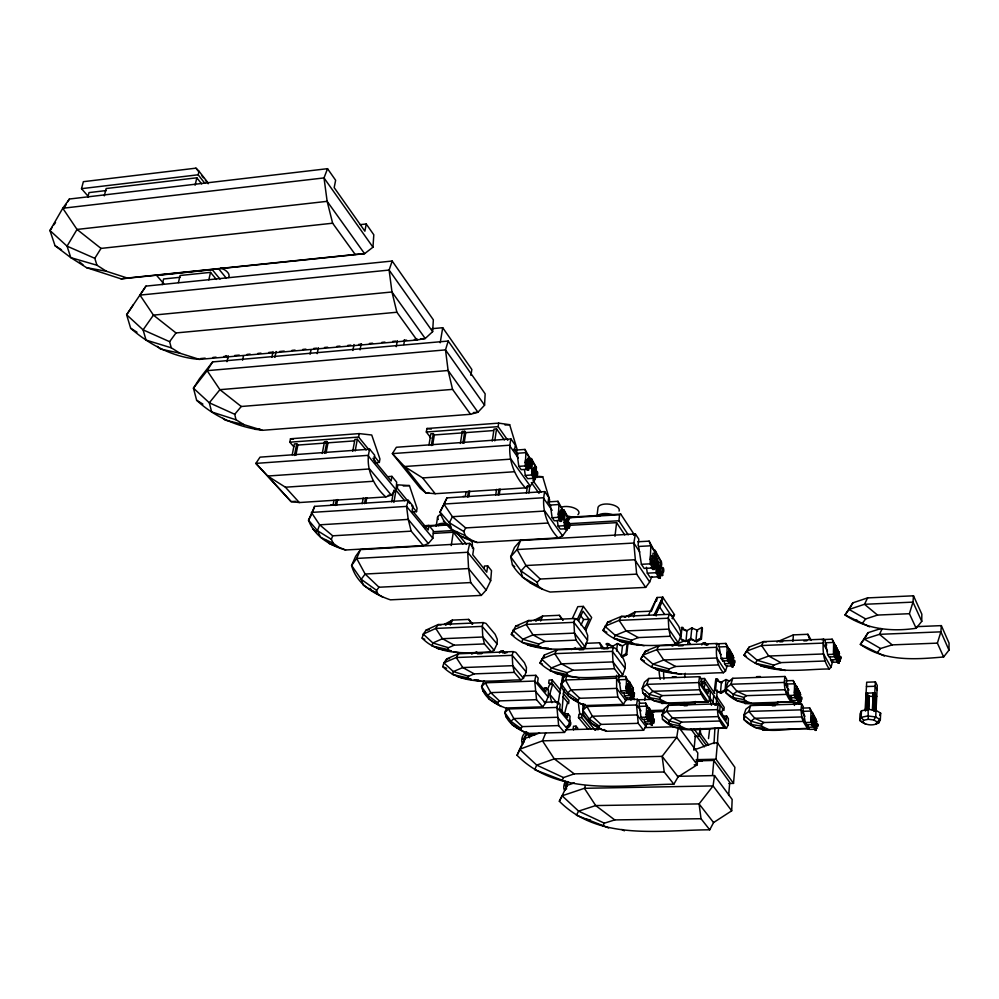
<?xml version="1.0" encoding="UTF-8"?>
<svg xmlns="http://www.w3.org/2000/svg" width="999" height="999" viewBox="0 0 999 999"><rect width="100%" height="100%" fill="white"/><g stroke="black" fill="none" stroke-linecap="round" stroke-linejoin="round"><path stroke-width="1.5" d="M881.031 628.508L868.056 632.679L860.339 644.355C884.914 661.788 915.084 659.502 943.618 656.967L948.988 650.137L949.05 643.119L941.345 625.624L916.558 626.648M807.492 728.546L768.581 729.582L761.638 726.186L761.65 724.225L763.973 722.514L803.109 721.428L807.492 728.546L809.078 728.82C787.437 727.085 760.938 737.761 743.905 719.505L743.868 715.159L745.891 709.165L750.636 705.556L801.673 703.995L803.321 706.718L803.034 710.863M834.827 656.768L833.466 654.295L833.616 642.432L832.117 639.198L821.69 639.622M837.749 662.075L836.4 659.627L836.438 656.668M836.325 653.671L836.55 647.814L835.052 644.592L838.96 652.26L838.611 655.069M921.74 621.353L921.84 614.198L913.498 595.804L867.594 597.902L852.884 602.834L845.029 614.959C866.145 629.133 891.345 632.055 916.145 628.246L921.74 621.353L912.974 602.122L913.498 595.804M801.673 703.995L800.998 709.852L801.785 716.945L809.527 729.407L814.959 729.258L813.648 727.085L813.71 722.876M813.748 720.067L813.823 715.846L812.449 712.662L816.183 719.792L815.659 723.85M790.147 697.801L795.741 697.627L794.342 695.316L794.542 683.778L793.181 680.556L786.001 680.806M798.75 702.584L797.364 700.299L797.414 697.414M797.514 691.67L797.564 688.798L796.191 685.589L800.049 692.944L799.675 695.704M680.544 636.363L680.669 631.618L678.87 626.473L671.303 615.209L669.005 614.31L621.278 616.445L607.792 622.065L602.996 630.394C622.14 649.188 651.648 645.604 675.936 644.467L678.234 642.844L680.544 636.363L668.244 618.206L669.005 614.31M728.396 660.726L726.81 658.304L727.135 646.628L725.886 643.431L715.784 643.843M731.768 665.933L730.207 663.536L730.319 659.178M730.444 654.807L729.27 648.713L733.316 656.268L732.879 659.028M836.2 651.585L836.2 652.647M836.076 657.804L834.927 647.202L836.088 647.152L835.963 651.51L834.964 649.088L833.803 649.138L833.653 651.523L834.714 652.884L834.914 657.841L836.076 657.804L836.213 653.446L837.199 655.844L836.038 655.893M837.1 653.783L837.249 662.075L837.836 663.149L838.998 663.111L838.798 658.166L837.736 656.83L837.849 652.559L839.01 652.509L838.873 656.842L836.338 653.034M839.922 658.841L839.585 659.839L839.01 652.509M838.998 663.111L839.123 658.766L840.109 661.151L838.948 661.201M813.261 725.624L813.398 721.465L814.372 723.626L813.273 723.663L812.299 721.49L812.162 725.649L813.261 725.624L813.074 720.928L812.025 719.767L812.187 717.469L811.088 717.507L812.162 725.649M816.146 720.242L816.021 724.375L815.047 722.215L813.96 722.252L815.022 730.356L816.121 730.319L815.059 720.267L816.732 721.203L816.333 724.912M816.121 730.319L816.245 726.173M625.137 668.368L625.287 663.786L623.438 658.903L615.621 648.376L613.249 647.602L556.905 649.85L544.368 655.032L539.959 662.936C561.051 683.666 594.08 676.36 620.304 676.398L622.702 674.737L625.137 668.368L612.437 651.398L613.249 647.602M800.087 698.226L800.599 696.977M812.112 718.293L812.199 715.521L813.298 715.496L813.486 720.192M813.298 715.496L813.161 719.655L812.187 717.469M794.854 692.906L795.254 695.154L795.604 692.969M794.492 692.669L796.802 692.569L795.778 690.297L794.655 690.334L794.492 692.669L795.591 693.905L795.167 697.702L796.902 698.688L796.715 693.868L795.616 692.632L795.841 688.361L796.965 688.323L797.489 695.491L797.926 694.742M797.002 692.669L797.002 693.718M796.802 692.569L796.965 688.323M796.902 698.688L797.052 694.43L798.076 696.703L796.952 696.74M797.876 697.889L798.263 700.124L798.613 697.939M798.701 697.589L798.85 693.356L800.574 694.33L800.286 696.852M799.812 697.552L798.8 695.292L797.677 695.329L797.514 697.652L799.812 697.552L799.962 693.318M797.514 697.652L798.601 698.875L798.788 703.671L799.912 703.633L800.062 699.4L801.073 701.648L799.962 701.685M652.185 566.933L650.137 563.836L650.824 545.791L649.138 541.146L637.787 541.77M648.863 714.023L649.6 710.064L646.665 706.168L639.385 706.393L641.046 717.307L642.694 719.455L647.876 719.305L646.241 717.157L646.665 706.168L645.666 703.071L639.447 703.271M650.174 710.838L653.084 714.697L649.175 707.742L650.174 710.838L649.775 721.778L644.592 721.927L644.18 719.205M658.029 575.761L656.018 572.714L656.293 565.247M656.518 559.265L656.68 554.782L654.994 550.137L661.5 562.175L660.938 565.097M587.524 640.197L587.699 635.514L585.726 630.444L577.347 619.392L574.787 618.518L528.396 620.579L515.721 626.098L511.301 634.303C529.745 652.834 558.716 649.238 582.305 648.214L584.877 646.603L587.524 640.197L573.913 622.352L574.787 618.518M628.309 690.284L627.797 692.969L626.073 690.709L626.523 679.495L625.549 676.373L618.743 676.61M632.767 691.121L633.279 688.448L629.245 681.281L630.232 684.39L629.782 695.566L624.487 695.741L624.063 692.969M574.263 782.916L567.207 785.326L559.353 801.26C598.988 841.22 659.203 830.032 709.74 829.807L713.573 822.552L731.693 810.813L732.155 799.437L714.522 775.574L677.472 776.323M726.61 715.996L726.248 720.054L719.742 710.601L720.117 706.518L718.269 703.833L668.506 705.369L664.16 708.928L662.062 714.859L662.462 719.143C679.233 736.962 705.157 726.773 726.423 728.346L728.121 725.074L728.396 718.618L726.61 715.996L724.5 716.058L724.263 718.768M526.236 672.002L526.436 667.469L524.413 662.674L515.771 652.335L513.136 651.598L458.491 653.783L446.765 658.853L443.918 662.861L442.744 666.633C462.912 687.15 495.192 679.869 520.779 679.932L523.464 678.284L526.236 672.002L512.2 655.332L456.243 657.529L443.918 662.861L453.346 671.578L468.519 676.261L474.225 673.875L514.36 672.402L520.779 679.932M708.441 689.472L708.066 693.618L701.223 683.678L701.61 679.507L699.675 676.685L648.788 678.471L644.417 682.23L642.232 688.274L642.732 692.782C659.927 711.063 686.413 700.674 708.229 702.097L710.027 698.825L710.326 692.232L708.441 689.472L706.281 689.547L706.031 692.307M732.954 660.876L732.941 661.925M727.422 655.893L728.184 657.916M728.358 654.17L728.496 651.311L729.62 651.273L730.319 652.347L729.732 655.444M730.419 654.907L729.632 655.182L729.482 661.75L728.358 661.8L728.558 657.504L729.707 659.864L730.831 659.827L731.031 657.467M729.57 655.631L730.107 658.516L730.606 657.792M729.62 651.273L729.42 655.556L728.271 653.184L727.147 653.234L726.935 655.581L729.307 656.867L728.795 660.689L729.482 661.75M731.743 659.415L731.88 656.568L732.991 656.518L733.678 657.592L733.179 661.388M730.856 660.764C731.031 665.471 731.293 661.263 732.791 660.801L732.991 656.518M732.791 660.801L731.668 658.441L730.531 658.478L731.743 667.007L732.866 666.97L733.066 662.687L734.19 665.034L733.079 665.072M497.052 643.918L497.29 639.298L495.154 634.315L486.001 623.438L483.204 622.589L438.086 624.6L426.186 630.019L423.251 634.103L422.127 638.099C439.835 656.455 468.206 652.772 491.258 651.847L494.105 650.249L497.052 643.918L482.217 626.385L435.764 628.433L423.251 634.103L432.879 642.981L448.414 647.714L454.208 645.167L484.453 643.93L491.258 651.847M514.635 449.912L515.322 445.154L510.939 438.936L396.366 447.265L392.395 453.608L420.229 488.261L425.661 492.844L435.189 493.718L525.437 487.862L530.219 486.026L534.453 480.719L534.59 478.109M559.74 519.393L558.291 517.345L558.941 504.52L557.966 501.298L548.314 501.898M565.671 527.722L564.235 525.711L564.872 512.962L563.886 509.74L568.731 518.444L568.056 521.378M484.565 405.182L485.152 393.831L448.201 341.046L212.625 361.913L199.563 378.609L193.444 388.161L196.641 400.274C214.735 417.17 238.012 427.023 262.387 430.307L470.541 414.298L477.959 412.237L484.565 405.182L445.504 349.887L448.201 341.046M879.008 720.142L878.87 722.764C872.689 726.473 864.884 725.149 859.702 720.354L860.077 713.798L861.475 710.789L868.094 709.365L876.073 710.364L880.668 713.211L880.319 719.779L878.87 722.764L876.223 723.326M533.179 477.172L531.63 474.987L532.342 461.8L531.406 458.578L528.558 458.778M872.339 710.227L873.288 692.931L872.989 705.069M873.863 710.189L875.386 681.917L866.695 682.217L865.109 710.439M874 711.45L874.849 695.866L876.36 695.816L875.511 711.4M874.187 710.789L875.124 693.506M526.773 468.131L525.199 465.909L525.936 452.647L524.999 449.425L513.573 450.237M865.446 711.051L865.609 708.166M865.933 702.409L866.083 693.156L874.799 692.881L876.685 696.44L874.849 695.866M866.62 710.401L867.594 693.119L867.045 709.565M866.882 710.102L867.494 699.2M868.094 709.365L868.293 719.292L873.875 719.992L877.11 721.965L880.319 719.779L875.711 716.957L867.731 715.946L861.101 717.369L859.702 720.354L865.908 724.325M868.393 710.064L869.167 696.041L867.669 696.091L873.75 696.528M868.805 709.115L869.167 696.041M861.475 710.789L861.101 717.369L863.648 720.279L868.293 719.292M432.629 331.668L433.341 319.817L392.182 261.039L145.966 286.114L126.623 314.747L130.657 328.246C149.838 345.13 173.814 357.517 199.463 359.39L416.92 340.01L425.224 338.499L432.629 331.668L389.111 270.067L392.182 261.039M646.902 714.847L647.327 716.97L647.789 714.872M648.863 714.635L649.65 716.807M650.037 715.534L650.574 716.783L650.499 713.923L649.412 717.294L648.838 715.109M651.498 715.147L651.261 719.18L650.074 717.057L651.123 717.032L652.297 719.143L652.534 715.122L651.498 715.147L652.21 716.083M658.641 566.096L658.878 562.162L660.614 562.075L660.227 568.643L658.266 564.735L656.53 564.822M652.484 722.24L652.322 724.924L651.286 724.962L651.523 720.928L652.697 723.026L653.733 723.001L653.958 720.791M656.405 566.021L656.143 568.419L658.279 570.716L657.354 576.51L658.541 578.296L660.277 578.209L660.664 571.628L662.599 575.499L660.876 575.586L659.577 573.001M652.384 719.255L652.909 721.902L653.508 720.754M714.01 743.643L714.909 728.333M716.258 705.369L717.145 690.059M652.809 557.205L653.046 553.234L654.795 553.146L655.981 554.969L655.294 559.315M654.795 553.146L654.395 559.752L652.409 555.794L650.661 555.894L650.274 559.502L652.422 561.85L654.17 561.75L653.234 567.569L654.432 569.38L652.684 569.48L651.485 567.657L652.422 561.85M654.432 569.38L654.845 562.762L656.805 566.683L655.069 566.783L653.746 564.16M647.827 713.199L647.989 710.514L649.025 710.476L649.75 711.425L649.188 715.047M649.2 718.431L650.237 718.393L649.05 716.283L648.813 720.329L647.764 720.354L648.014 716.308M649.025 710.476L648.788 714.522L647.602 712.387L646.553 712.424L646.316 714.647L648.651 715.759L648.089 719.38L648.813 720.329M428.933 525.449L428.209 529.932L412.162 510.464L412.912 505.931L408.341 500.349L314.635 506.368L308.529 520.217C314.323 536.138 329.957 545.616 345.592 549.999L423.289 545.579L428.346 543.543L432.854 538.249L433.316 530.806L428.933 525.449L425.437 525.661L424.962 528.646M633.578 695.017L632.866 695.591L632.467 693.006M632.567 693.556L632.929 691.845L633.441 692.856M631.331 692.944L631.593 688.835L632.654 688.798L632.392 692.906L631.156 690.709L630.094 690.734L629.845 693.006L632.255 694.168L631.668 697.851L632.417 698.825L630.606 697.876L631.193 694.205M632.417 698.825L632.567 693.968M840.109 661.151L840.259 658.778M627.722 686.7L627.909 683.953L628.97 683.915L629.657 687.699M628.97 683.915L628.708 688.049L627.459 685.826L626.385 685.863L626.136 688.136L628.558 689.31L627.959 692.994L628.721 693.993L626.897 693.031L627.497 689.335M628.721 693.993L629.407 687.374M631.356 698.863L631.618 694.742L632.842 696.94L633.903 696.902L634.153 694.642M833.653 651.523L834.814 651.485L834.964 649.088M837.199 655.844L837.349 653.458M837.899 654.445L837.736 656.83L836.575 656.88M391.933 476.361L391.146 480.969L373.826 459.89L374.662 455.232L369.717 449.2L260.027 457.155L255.869 463.399L291.084 501.61L299.338 502.547L385.789 496.928L391.258 495.092L396.153 489.847L396.678 482.155L391.933 476.361L388.336 476.61M814.372 723.626L814.522 721.34M813.798 724.537L814.897 724.5L815.047 722.215M366.246 223.988L364.885 231.181L334.178 187.6L335.639 180.27L327.535 168.681L69.381 199.026L62.775 208.254L49.95 230.519L55.032 245.692L70.804 257.642L86.588 267.67L121.104 278.871L364.573 253.684L372.964 247.203L373.801 234.79L366.246 223.988L360.289 224.638M506.493 708.254L504.795 712.587C507.142 723.626 518.493 729.894 528.334 733.416L564.497 732.429L567.157 728.708L569.63 722.539L570.054 716.258L567.919 713.698L565.909 713.761L565.584 716.395M573.526 729.944L573.95 728.646M798.8 695.292L799.912 703.633M801.073 701.648L801.235 699.325M483.928 680.756L481.58 686.638C484.053 697.976 495.591 704.42 505.731 708.016L542.657 706.855L545.466 703.134L548.076 696.915L548.538 690.496L546.291 687.811L544.243 687.874L543.893 690.571M795.616 692.632L795.778 690.297M798.076 696.703L798.238 694.367M792.919 641.321L793.393 634.877L807.879 634.29L811.313 640.371M941.345 625.624L940.883 631.843L937.387 643.131L943.618 656.967M567.382 522.864L567.744 518.206L566.52 518.281L566.158 522.939L567.382 522.864L565.834 519.992L564.61 520.067L564.273 522.614L565.983 524.35L567.207 524.275L566.433 528.359L567.37 529.682L566.146 529.757L565.209 528.421L565.983 524.35M567.37 529.682L567.732 525.012L566.508 525.087M777.746 701.623L777.534 704.357L762.412 704.819L766.358 702.647M560.239 514.572L560.601 509.877L561.838 509.802L562.787 511.163L562.262 513.886M561.838 509.802L561.475 514.497L559.902 511.588L558.666 511.663L558.329 514.223L560.052 515.984L561.288 515.909L560.501 520.004L561.45 521.353L560.227 521.428L559.265 520.079L560.052 515.984M561.45 521.353L561.813 516.658L563.386 519.555L562.162 519.617L561.113 517.694M487.687 565.859L486.763 572.152L472.752 554.732L473.713 548.364L469.73 543.381L360.489 549.6L355.632 556.331L351.598 565.459C356.293 583.553 373.738 594.243 390.422 599.837L481.293 595.404L486.163 590.084L490.684 580.744L491.52 570.654L487.687 565.859L484.428 566.033L484.053 568.543M533.791 470.991L534.09 467.382L535.352 467.295L536.376 468.743L535.814 471.528M535.726 477.51L537 477.422L535.327 474.363L534.927 479.183L533.666 479.27L533.953 475.649M535.352 467.295L534.964 472.102L533.279 469.031L532.017 469.118L531.643 471.728L533.491 473.638L534.765 473.563L533.916 477.747L534.927 479.183M527.397 461.913L527.697 458.279L528.971 458.191L530.007 459.665L529.433 462.45M528.971 458.191L528.571 463.024A2.398 0.862 86 0 0 529.095 466.208A2.398 0.862 86 0 0 530.219 465.284M529.682 462.038A2.398 0.862 86 0 0 528.571 462.949L526.873 459.915L525.586 460.002L525.224 462.624L527.085 464.572L526.223 468.781L527.26 470.242L528.533 470.154L528.933 465.297L527.659 465.384M561.975 711.176L563.798 689.447M728.87 783.478L733.516 783.391L734.877 767.332L717.444 742.844L713.723 742.944L697.127 748.85L694.043 748.925M728.633 795.454L729.757 782.317L713.835 760.464L697.002 760.838M732.866 666.97L731.668 658.441M734.19 665.034L734.402 662.687M712.512 775.311L713.835 760.464M733.516 783.391L715.983 759.215L717.444 742.844M716.183 690.971L721.116 693.194L725.724 690.659L725.112 689.76L726.023 679.545L729.707 681.206M729.307 656.867L728.071 655.544L728.271 653.184M718.893 646.39L719.08 644.255L716.995 643.468L658.878 645.791L645.466 651.073L640.659 659.115C662.612 680.182 696.328 672.764 723.426 672.739L725.511 671.053L727.185 665.896M718.343 681.33L722.015 682.991L716.495 679.869L715.571 690.072L721.116 693.194M716.495 696.091L724.2 707.392L723.925 710.426L704.22 681.605L704.507 678.496L701.498 678.608L701.211 681.705L702.934 684.215M694.817 736.388L699.35 736.275L700.049 728.708M701.41 639.06L700.761 638.061L701.76 627.472L696.952 630.182L691.82 627.896L687.012 630.594L681.892 628.321L680.843 638.885L685.976 641.171L690.784 638.473L696.603 641.77L701.41 639.06L702.422 628.471L701.76 627.472M695.292 701.485L695.029 704.195L680.282 704.645L684.165 702.509M693.955 750.261L695.379 735.127L691.008 729.108M701.748 644.942L703.071 642.782L705.306 642.682L705.107 644.817L708.216 644.692M685.976 641.171L687.012 630.594M687.799 644.318L688.149 640.746L684.253 640.896L672.115 646.128M839.21 657.092L839.472 656.131L839.847 656.818M836.3 652.11L836.687 648.251L835.526 648.289L834.927 647.202M836.925 656.818L837.374 659.527L837.537 656.905M652.322 724.924L651.61 724L652.16 720.379L649.85 719.28L650.074 717.057M650.237 718.393L650.461 716.171L649.425 716.208M652.16 720.379L650.886 719.255L651.123 717.032M660.277 578.209L659.09 576.423L660.014 570.629L657.891 568.331L658.266 564.735M644.792 700.187L645.404 694.392M648.651 715.759L647.364 714.622L647.602 712.387M662.599 575.499L662.986 571.928M654.17 561.75L652.022 559.415L652.409 555.794M639.06 705.968L639.497 701.935L637.474 699.275L625.349 699.662M656.805 566.683L657.192 563.086M811.3 719.63L811.912 721.865M629.158 692.107L630.219 692.07L630.469 689.797L629.407 689.834M632.255 694.168L630.906 692.969L631.156 690.709M638.074 545.616L638.798 539.11L635.414 533.953L520.541 540.496L514.46 547.452L510.676 556.793L512.425 564.922C520.916 578.621 535.102 587.225 550.149 592.045L645.666 587.387L649.675 581.98L651.785 576.535M622.015 657.342L626.735 654.67L626.011 653.696L627.197 643.144L622.477 645.829L617.432 643.543L612.737 646.216L607.704 643.943L607.18 648.451M626.735 654.67L627.909 644.13L627.197 643.144M628.558 689.31L627.21 688.099L627.459 685.826M618.743 679.295L619.218 675.187M622.477 645.829L621.291 656.368L626.011 653.696M798.975 694.055C797.776 696.877 798.526 688.811 798.988 693.681M616.583 651.073L617.432 643.543L620.679 645.666M614.984 536.276L616.583 522.652L568.381 525.412M628.209 534.777L618.893 520.754L619.605 514.722L620.741 514.098L633.304 533.166L633.741 535.377M591.333 729.282L581.618 717.519L582.017 714.223L578.908 714.31L578.508 717.607L588.249 729.37M573.139 729.307L573.513 726.236L576.048 726.161L577.797 728.259M575.686 729.108L576.048 726.161M585.327 648.326L585.938 643.331L599.55 642.769L603.97 648.626M785.014 676.485C783.166 685.376 785.364 694.804 791.096 701.885L792.769 702.247C770.616 700.574 743.431 711.613 725.998 692.806L725.886 688.236L727.984 682.117L732.779 678.296L785.014 676.485L786.737 679.345L786.425 683.578L787.986 686.138M567.919 713.698L567.432 717.657L559.677 708.416L560.177 704.432L557.991 701.81L544.243 702.247M596.915 516.533L597.914 508.404A10.764 4.97 6.8 0 1 609.365 504.183A10.764 4.97 6.8 0 1 619.068 511.113M708.503 738.611L709.627 729.47M712.986 702.047L713.736 695.953M714.11 692.906L715.784 679.195L717.781 679.345L715.784 679.195M835.713 649.737L836.063 646.927L832.117 639.198M562.337 682.629L563.286 675.062L565.796 676.211M567.02 526.036L568.056 527.934L569.28 527.872C571.853 523.801 567.295 520.179 569.655 525.462M551.71 683.166L552.122 679.957L549.088 680.069L548.663 683.279L551.71 683.166L560.177 693.418M563.386 519.555L563.723 517.007L562.487 517.082M567.207 524.275L565.509 522.539L565.834 519.992M546.291 687.811L545.766 691.845L537.637 682.142L538.161 678.084L535.864 675.324L523.776 675.761M529.482 737.774L529.87 734.864L534.827 734.727M561.288 515.909L559.565 514.148L559.902 511.588M549.325 502.235L549.625 499.975L542.719 476.735L536.913 476.236M728.171 656.905L727.659 660.726L728.358 661.8M656.593 601.111L657.092 597.489L662.774 597.215L674.475 614.685L672.514 618.731M796.678 690.734L797.065 687.961L793.181 680.556M534.765 473.563L532.917 471.64L533.279 469.031M537 477.422L537.362 474.812M662.112 602.06L662.774 597.215L654.095 614.984L655.269 615.434L662.112 602.06L671.79 616.433L674.475 614.685L672.127 618.431M829.295 668.98C801.298 669.08 766.857 676.61 744.005 655.194L749.238 647.015L763.573 641.608L823.538 639.223C822.477 649.35 822.964 660.514 829.295 668.98L831.043 667.282L832.766 660.751M499.475 652.984L500.811 650.886L502.922 650.799L502.634 652.859L507.017 652.684M526.423 493.219L527.447 485.914M528.234 466.421L529.358 468.494L530.631 468.406L530.993 465.784L529.72 465.871M528.883 492.982L529.895 485.726M718.269 703.833C716.233 712.399 718.581 721.615 724.637 728.059L726.423 728.346L718.293 716.608L672.477 717.944L668.968 720.754L669.255 724L679.607 725.749L686.7 729.095L724.637 728.059M528.533 470.154L527.497 468.693L528.371 464.485L526.498 462.537L526.873 459.915M714.522 775.574L713.074 785.913L699.088 803.908L701.023 818.718L709.74 829.807M516.77 451.573L517.095 449.263L509.665 424.7L498.663 423.126L426.898 428.521L426.323 432.005L431.006 438.124M495.691 495.192L496.54 489.373M498.101 495.029L498.951 489.21M499.238 494.817L500.087 488.998M699.675 676.685C697.464 685.564 700.124 695.067 706.343 701.735L708.229 702.097L699.675 689.76L652.809 691.308L649.3 694.293L649.65 697.714L660.227 699.437L667.544 702.959L706.343 701.735M494.78 440.871L496.553 428.921L494.043 429.108L492.232 441.133M507.804 440.309L498.139 426.648L498.663 423.126M472.527 548.488L472.227 542.345L469.468 538.886M466.071 491.695L465.359 496.316L462.974 496.466M467.632 496.99L468.519 491.183M468.793 496.765L469.68 490.971M652.684 719.667L653.246 716.058L652.534 715.122M678.159 728.184L676.748 737.362L662.137 756.355L664.235 771.99L673.838 784.19L678.096 776.885L697.252 764.772L697.801 752.921L680.244 729.158M451.223 545.566L453.296 532.242L433.466 533.416M647.764 720.354L647.052 719.417L647.614 715.784M651.286 724.962L650.574 724.025L651.123 720.404M651.323 720.666L650.724 721.478L650.549 718.843M652.447 718.83L652.797 721.415L653.346 720.953M470.916 375.387L471.84 369.48L442.719 327.709L432.055 328.683M460.389 443.444L462.275 431.468L464.772 431.281L465.759 432.629L464.123 443.106M462.899 443.256L464.772 431.281M648.975 714.784L649.313 713.473L649.974 714.66M661.101 568.194L661.788 563.873L660.614 562.075M437.637 516.958L436.151 526.236A10.552 4.683 8.8 0 1 445.217 523.301M632.642 692.819L633.403 689.785L632.654 688.798M630.519 692.881L630.781 695.304L631.368 694.842M431.331 445.542L433.291 433.616L430.819 433.803L428.996 444.88M432.604 445.392L434.315 434.952L433.291 433.616M627.734 689.635L627.222 690.559L626.91 687.737M440.209 342.782L442.719 327.709M411.95 511.913L416.521 511.638L417.07 508.316L409.415 485.589L397.852 484.852L397.277 488.211L409.777 503.434M637.474 699.275L636.538 704.969L638.224 723.338L643.593 730.269L646.89 724.025M557.904 704.395L563.049 673.663M393.893 502.447L395.979 490.222L393.643 490.384M391.683 501.86L393.406 491.82M616.595 675.287L616.645 688.386L617.844 697.052L623.488 704.332L626.972 698.064M635.414 533.953L633.828 543.044L636.663 574.138L645.666 587.387M374.725 462.724L379.345 462.4L379.945 458.991L371.728 435.015L359.215 433.603L290.497 438.773L289.81 442.195L293.781 446.74M403.796 344.518L404.583 340.022M716.995 643.468C715.559 653.496 716.283 664.884 723.426 672.739M364.51 503.596L365.522 497.889M365.796 503.371L366.808 497.664M396.253 346.665L397.302 340.671M362.187 503.746L363.211 498.039M352.747 451.248L354.907 439.448L357.317 439.26L366.121 449.975M355.182 450.986L357.317 439.26M369.455 450.337L358.591 437.062L359.215 433.603M335.277 505.469L336.326 499.787M336.588 505.244L337.637 499.562M360.065 349.862L361.176 343.906M333.966 500.287L333.129 504.807L330.831 504.957M352.884 350.499L353.996 344.543M322.252 453.459L324.488 441.708L326.873 441.521L327.984 442.832L326.036 453.109M324.65 453.284L326.873 441.521M567.907 523.601L568.681 519.542L567.744 518.206M557.991 701.81L556.93 707.442L558.653 725.599L564.497 732.429M654.857 557.692L655.706 553.284L649.138 541.146M628.833 687.599L629.607 683.578L625.549 676.373M294.43 455.469L296.728 443.768L294.368 443.943L292.22 454.807M295.854 455.307L297.864 445.067L296.728 443.768M317.195 353.646L318.356 347.727M535.864 675.324L534.74 681.056L536.525 699.675L542.657 706.855M310.102 354.283L310.976 349.837M533.666 479.27L532.642 477.822L533.491 473.638M839.16 656.468L839.572 655.731L839.997 657.055M271.84 357.38L273.052 351.548M274.887 357.392L276.111 351.498M834.689 653.608C833.616 655.781 833.89 648.463 834.677 651.96M836.238 651.123L836.912 650.849M816.27 724.063L816.92 723.713M817.007 726.223L816.683 727.21L816.208 724.999M813.498 719.567L813.823 718.581L814.235 719.792M814.247 721.753L813.823 722.502L813.461 720.741M242.57 360.202L243.531 355.719M226.96 361.7L228.259 355.756M800.923 699.712L800.499 700.449L800.211 699.425M797.052 692.22L797.489 691.483L797.839 692.894M469.73 543.381L467.719 552.272L468.581 568.556L470.704 582.567L481.293 595.404M208.816 279.907L210.527 272.365L180.095 275.499L178.434 282.567M561.825 514.51L562.849 510.077L557.966 501.298M195.092 185.227L196.853 177.797L106.169 188.536L104.283 195.866M204.745 183.179L198.164 174.788L199.001 171.241L195.966 168.157L83.367 181.681L81.518 188.661L88.586 196.828M162.25 284.615L163.599 278.983L179.995 277.297M547.464 523.064L465.646 527.922L452.41 516.695L443.906 504.045L446.99 497.877L544.705 491.608C541.033 507.879 546.653 525.874 558.179 537.887L562.587 535.851L566.495 530.494L564.697 527.971M529.42 461.688L530.157 458.678L524.999 449.425M513.136 651.598L512.2 655.332L512.762 665.684L514.36 672.402M733.004 660.426L733.503 659.702L733.99 661.001M733.104 660.676L733.815 660.764M733.878 662.762L733.478 663.336L733.091 662.3M733.978 663.011L733.478 663.736L733.054 661.887M483.204 622.589L482.217 626.385L482.792 637L484.453 643.93M87.875 196.978L89.023 192.595L106.306 190.547M510.939 438.936C506.83 456.181 513.399 475.124 525.437 487.862M652.547 719.068L652.822 718.106L653.383 718.855M649.038 714.435L649.462 713.86L649.862 714.809M408.341 500.349L406.556 506.406L408.229 519.405L411.188 531.156L423.289 545.579M633.478 694.767L632.692 694.73L633.903 696.902M629.795 689.922L628.995 689.872L630.219 692.07M750.636 705.556L748.85 711.4L743.868 715.159L750.973 721.141L761.65 724.225M916.145 628.246L909.402 613.698L912.974 602.122L864.51 604.295L849.075 609.44L845.029 614.959L869.63 626.848M435.789 646.703L438.074 648.713L451.486 651.161L447.852 649.525L448.414 647.714M732.779 678.296L730.918 684.253L725.886 688.236L733.154 694.33L744.093 697.477L746.44 695.666L786.5 694.392M446.016 661.263L446.765 658.853L449.6 658.553M369.717 449.2C364.71 466.296 372.727 485.414 385.789 496.928M744.705 717.02L743.905 719.505L755.244 727.584L764.185 728.084M668.506 705.369L666.62 711.138L662.062 714.859L668.968 720.754L679.47 723.8L681.58 722.115L719.755 721.028M726.835 690.284L725.998 692.806L737.649 701.111L746.765 701.535L751.298 703.109L791.096 701.885M648.788 678.471L646.815 684.34L642.232 688.274L649.3 694.293L660.039 697.389L662.175 695.616L701.211 694.342M633.528 616.895L635.239 611.863L650.986 611.151M523.464 678.284L512.762 665.684L462.787 667.569L453.346 671.578L452.422 674.437L467.932 677.971L468.519 676.261M567.532 674.188L565.459 679.969L561.301 683.865L562.15 688.336C567.395 696.877 576.261 702.484 585.639 705.519L623.488 704.332M312.824 511.338L314.635 506.368M585.027 704.357L582.842 710.202L583.578 714.447C588.723 722.789 597.377 728.321 606.568 731.28L643.593 730.269M327.535 168.681L324.013 177.922L327.148 201.336L332.63 223.214L355.194 254.47L364.573 253.684L327.148 201.336L77.023 229.445L67.045 246.154L70.804 257.642L96.94 265.222L106.406 271.266L127.31 278.047L355.194 254.47M520.541 540.496L517.057 549.537L510.676 556.793L521.041 570.978L537.212 582.28L537.924 585.938L542.669 589.385M585.389 785.763L584.403 788.311L562.125 795.791L559.353 801.26M814.098 721.802L813.498 721.141M814.397 723.763L814.684 726.785M839.859 659.14L839.247 658.366M345.592 549.999L338.411 547.065L333.241 543.294L331.356 539.31L332.717 535.814L411.188 531.156M540.634 621.016L542.569 616.046L559.265 615.297L562.924 620.042L559.265 615.297M813.548 719.28L814.16 719.942M584.877 646.603L574.5 633.116L533.029 634.877L522.827 639.223L521.64 642.295L538.036 645.866L538.786 644.018L544.954 641.433L576.061 640.147L582.305 648.214M545.716 732.929L542.507 740.858L519.655 749.262L517.057 755.319C558.466 796.89 621.241 784.777 673.838 784.19M797.776 694.792L797.14 694.08M655.269 615.434L662.774 597.215M543.356 657.479L544.368 655.032M651.311 611.488L657.092 597.489L648.401 615.234M360.489 549.6L356.68 558.441L351.598 565.459L361.213 579.32L363.324 585.277L382.854 597.252M522.577 744.205L525.074 738.386L539.547 732.991M450.299 625.024L452.447 620.117L468.693 619.392L472.664 624.05M622.702 674.737L613.011 661.9L561.488 663.848L551.386 667.931L550.149 670.841L566.233 674.425L567.007 672.677L573.114 670.242L614.485 668.731L620.304 676.398M581.006 625.049L583.566 619.517L580.082 614.897M584.602 628.958L589.06 619.28L583.004 611.163L578.496 620.903M585.726 630.444L591.67 617.557L583.366 606.393L577.822 606.655L572.402 618.331M583.366 606.393L577.347 619.392L574.575 619.505M606.568 624.7L607.792 622.065L610.789 621.74M862.674 722.364L863.648 720.279M881.88 629.308L879.495 634.328L864.36 639.148L860.339 644.355L884.327 656.006M730.431 657.829L729.782 657.442L730.831 659.827M446.99 497.877L440.047 512.062C444.655 528.446 461.451 538.598 477.197 542.507L558.179 537.887M867.594 597.902L864.51 604.295L877.509 615.072L909.402 613.698M879.694 715.209L880.668 713.211M876.098 724.05L877.11 721.965M517.057 755.319L521.878 745.591M443.294 505.544L440.047 512.062L449.4 522.752L463.798 531.518L465.259 535.614L470.142 539.485L477.197 542.507M525.074 738.386L519.655 749.262L536.725 765.122L563.523 777.559L574.213 773.863L664.235 771.99M675.212 642.969L678.234 642.844L668.855 629.12L626.173 630.931L615.322 635.364L613.823 638.498L630.794 642.095L631.73 640.222L638.299 637.574L670.304 636.263L675.936 644.467M678.096 776.885L662.137 756.355L554.283 758.865L536.725 765.122L534.652 769.667L562.175 780.256L563.523 777.559M564.547 790.571L567.207 785.326M463.798 531.518L465.646 527.922M311.251 515.097L308.529 520.217L317.457 530.706L320.679 537.375L333.241 543.294M658.878 645.791L656.805 649.65L642.694 655.194L652.959 664.16L669.055 668.968L675.586 666.483L718.256 664.922M725.511 671.053L716.907 657.991L663.748 659.989L652.959 664.16L651.373 667.132L668.069 670.741L669.055 668.968M556.905 649.85L554.745 653.658L541.558 659.09L551.386 667.931L567.007 672.677M868.056 632.679L864.36 639.148L880.556 648.513L892.182 644.879L937.387 643.131M64.023 208.316L66.321 204.333M67.857 201.673L69.381 199.026M713.573 822.552L699.088 803.908L595.691 805.569L578.596 811.126L576.398 815.221L602.921 825.624L604.333 823.188L614.747 819.917L701.023 818.718M852.884 602.834L849.075 609.44L865.646 618.955L877.509 615.072M458.491 653.783L456.243 657.529L462.787 667.569L474.225 673.875M873.875 719.992L875.711 716.957L877.272 685.501L875.386 681.917M96.94 265.222L94.805 258.329L101.011 248.414L332.63 223.214M749.238 647.015L744.005 655.194L746.428 656.393M212.625 361.913L207.143 370.666L193.444 388.161L209.315 402.784L234.728 414.285L236.014 419.767L244.056 424.675L262.387 430.307M831.043 667.282L823.601 653.958L768.743 656.031L757.205 660.289L755.281 663.311L772.614 666.97L773.8 665.159L780.781 662.624L824.824 661.013M416.92 340.01L396.878 312.237L175.999 332.942L153.434 315.122L139.972 295.105L145.966 286.114M133.217 304.857L126.623 314.747L143.082 329.857L169.605 341.683L171.266 347.802L179.945 353.221L199.463 359.39M605.956 626.011L602.996 630.394L606.855 632.255M542.132 659.765L539.959 662.936L542.494 664.098M514.273 629.969L511.301 634.303L513.923 635.514M52.348 227.098L49.95 230.519L67.045 246.154L94.805 258.329M53.934 224.825L55.532 222.54M169.605 341.683L175.999 332.942M862.474 623.139L865.646 618.955M377.797 593.918L376.573 590.359L378.996 587.237L470.704 582.567M877.409 652.459L880.556 648.513M234.728 414.285L241.258 406.493L452.559 389.385L470.541 414.298M537.212 582.28L540.222 579.033L636.663 574.138M548.076 696.915L534.74 681.056L485.327 682.792L481.58 686.638L487.837 695.529L497.639 702.609L498.151 704.595L501.111 706.505M497.639 702.609L499.388 700.886L536.525 699.675M569.63 722.539L556.93 707.442L508.566 708.953L504.795 712.587L510.951 721.303L520.541 728.259L521.003 730.144L523.863 731.967M566.533 675.112L563.561 677.921L561.301 683.865L567.782 692.869L577.834 700.037L578.196 702.047L581.056 703.983M520.541 728.259L522.302 726.623L558.653 725.599M577.834 700.037L579.77 698.276L617.844 697.052M641.033 710.863L636.538 704.969L586.987 706.505L582.842 710.202L589.21 719.018L599.05 726.048L599.35 727.971L602.11 729.819M599.05 726.048L600.973 724.4L638.224 723.338M628.571 617.107L635.239 611.863L624.837 617.245M535.814 621.228L542.569 616.046L533.828 620.479M445.616 625.237L452.447 620.117L444.105 624.475M687.849 641.495L691.445 639.46L696.603 641.77M700.761 638.061L695.941 640.771L696.952 630.182L697.614 631.181M725.112 689.76L720.504 692.295L721.415 682.08L726.023 679.545L726.623 680.444M471.603 654.095L476.773 651.847M571.403 649.612L575.374 647.901M776.86 641.957L793.393 634.877M682.767 628.146C684.602 627.21 679.732 626.96 681.718 628.071M121.104 278.871L127.31 278.047M81.518 188.661L198.164 174.788M426.186 630.019L429.108 629.695M515.721 626.098L518.681 625.774M648.388 650.761L645.466 651.073L640.659 659.115L644.38 660.888M661.85 703.546L667.544 702.959M139.972 295.105L389.111 270.067L391.97 291.983L396.878 312.237M745.179 703.708L751.298 703.109M200.537 358.554L205.182 358.142M212.937 357.442L216.034 357.167M223.776 356.481L226.885 356.206M234.628 355.507L239.273 355.095M247.028 354.408L250.125 354.121M257.867 353.434L260.964 353.159M268.719 352.472L271.815 352.185M279.57 351.498L284.216 351.086M291.958 350.387L295.055 350.112M302.809 349.425L305.906 349.151M313.661 348.451L316.758 348.176M324.5 347.49L327.597 347.215M336.9 346.378L339.997 346.104M347.752 345.417L350.849 345.142M358.591 344.443L361.688 344.168M369.443 343.481L372.54 343.206M381.843 342.37L384.94 342.095M392.682 341.408L395.779 341.121M403.534 340.434L406.63 340.159M414.373 339.473L417.482 339.185M420.579 338.911L425.224 338.499L391.97 291.983L153.434 315.122L143.082 329.857L146.041 340.072L171.266 347.802M681.068 729.582L686.7 729.095M762.562 730.069L768.581 729.582M255.369 429.408L260.002 429.046M473.314 412.599L477.959 412.237L448.114 370.504L445.504 349.887L207.143 370.666L219.917 389.672L241.258 406.493M505.044 425.037L509.665 424.7M289.81 442.195L358.591 437.062M426.323 432.005L498.139 426.648M297.864 445.067L325.599 443.019M327.984 442.832L354.433 440.871M434.315 434.952L463.274 432.817L462.275 431.468M465.759 432.629L493.469 430.569M528.733 459.752L530.007 459.665M529.395 462L532.342 461.8L536.513 467.744L531.406 458.578M525.224 462.624L526.498 462.537M527.085 464.572L528.371 464.485M530.157 458.678L525.936 452.647L517.02 453.284L518.818 466.346L525.199 465.909M526.223 468.781L527.497 468.693M527.559 469.243L521.191 469.667L518.818 466.346M536.376 468.743L535.102 468.831L534.09 467.382M396.153 489.847L367.769 455.369L255.869 463.399L267.682 476.036L285.402 487.212L372.727 481.306M518.281 457.904L509.29 445.229L392.395 453.608L404.558 466.521L422.652 477.934L513.861 471.778M531.643 471.728L532.917 471.64M524.487 469.63L525.287 475.412L531.63 474.987M403.284 486.001L409.415 485.589M538.149 477.035L542.719 476.735M532.642 477.822L533.916 477.747M533.953 478.271L527.622 478.683L525.287 475.412M295.704 501.311L291.084 501.61L267.682 476.036L369.555 468.956L391.258 495.092L388.186 495.292M428.733 492.644L425.661 492.844L404.558 466.521L510.976 459.128L530.219 486.026L527.147 486.226M443.906 504.045L543.194 497.764L552.147 510.352M561.563 511.238L562.787 511.163M562.025 513.136L564.872 512.962L568.731 518.444M558.329 514.223L559.565 514.148M562.849 510.077L558.941 504.52L550.337 505.057L552.135 517.719L558.291 517.345M423.501 525.949L448.251 524.463M568.606 517.232L620.741 514.098M423.638 526.473L426.735 526.286M429.832 526.098L448.414 524.987M567.382 517.857L619.605 514.722M559.265 520.079L560.501 520.004M567.457 519.617L568.681 519.542M560.464 520.404L554.32 520.779L552.135 517.719M564.273 522.614L565.509 522.539M433.541 531.693L453.696 530.506M569.68 523.651L618.893 520.754M557.317 520.467L558.116 526.073L564.235 525.711M565.209 528.421L566.433 528.359M566.383 528.733L560.277 529.083L558.116 526.073M650.274 559.502L652.022 559.415M655.706 553.284L650.824 545.791L638.623 546.453L641.395 564.298L650.137 563.836M651.485 567.657L653.234 567.569M652.871 567.969L644.155 568.419L641.395 564.298M656.143 568.419L657.891 568.331M658.279 570.716L660.014 570.629M646.415 567.245L647.327 573.164L656.018 572.714M657.354 576.51L659.09 576.423M657.267 576.86L650.049 577.222L647.327 573.164M583.566 619.517L589.06 619.28M543.831 648.251L548.389 648.064M636.013 644.542L639.023 644.417M477.46 653.858L481.855 653.683M579.145 649.825L583.666 649.637M603.571 648.851L608.091 648.663M678.346 645.878L683.016 645.691M779.782 641.845L782.704 641.72M803.808 640.883L806.917 640.759M726.935 655.581L728.071 655.544M834.714 652.884L835.876 652.834M733.678 657.592L731.88 656.568M838.436 653.633L839.597 653.596M725.886 643.431L729.957 651.036L727.135 646.628L719.243 646.94L721.178 658.516L726.81 658.304M836.063 646.927L833.616 642.432L825.486 642.757L827.647 654.507L833.466 654.295M721.178 658.516L722.764 660.938L728.795 660.689M835.489 656.718L829.02 656.98L827.647 654.507M730.331 660.839L731.455 660.789M731.555 662.137L732.679 662.1M837.637 658.216L838.798 658.166M724.113 660.851L724.587 663.736L730.207 663.536M830.069 656.905L830.606 659.839L836.4 659.627M732.18 665.908L726.161 666.146L724.587 663.736M838.411 662.037L831.967 662.287L830.606 659.839M478.608 679.882L473.963 680.044L480.894 681.343M672.901 672.939L675.998 672.827M776.785 669.23L781.443 669.055M672.252 676.86L676.023 676.735M756.53 676.673L760.414 676.535M701.211 681.705L704.22 681.605M629.72 684.914L627.909 683.953M702.434 683.403L705.381 683.304A137.85 123.639 -28.7 0 0 703.808 688.848M626.136 688.136L627.21 688.099M633.403 689.785L631.593 688.835M629.607 683.578L626.523 679.495L619.093 679.757L620.754 690.896L626.073 690.709M627.959 692.994L622.489 693.144L620.754 690.896M629.845 693.006L630.906 692.969M866.458 686.538L875.161 686.263L877.035 689.822M797.577 689.347L795.841 688.361M631.668 697.851L626.198 697.976L624.487 695.741M795.591 693.905L796.715 693.868M799.462 694.367L800.574 694.33M637.449 699.812L652.797 699.325M794.342 695.316L788.735 695.504L786.712 684.04L794.542 683.778L797.065 687.961M795.167 697.702L796.29 697.677M798.601 698.875L799.724 698.838M797.364 700.299L791.782 700.461L791.021 696.191M684.115 705.781L687.225 705.681M799.3 702.634L793.181 702.747L785.102 689.747L737.012 691.308L733.154 694.33L733.216 697.801L744.118 699.55L746.765 701.535M772.264 705.794L775.349 705.706M649.163 710.614L664.61 710.139M649.75 711.425L647.989 710.514M650.124 711.9L663.998 711.488M650.811 712.2L653.87 712.1M802.572 708.091L809.59 707.879L813.348 715.059L809.59 707.879M646.316 714.647L647.364 714.622M578.508 717.607L581.618 717.519M641.046 717.307L646.241 717.157M647.052 719.417L648.089 719.38M649.85 719.28L650.886 719.255M813.885 716.47L812.199 715.521M651.398 723.9L646.216 724.05L644.592 721.927M650.574 724.025L651.61 724M810.938 719.792L812.025 719.767M811.975 720.953L813.074 720.928M816.732 721.203L815.059 720.267M565.446 729.782L601.211 728.795M644.917 727.584L673.826 726.785M806.643 724.712L812.112 724.562M811.575 724.687L812.674 724.662M814.834 725.674L815.933 725.649M813.648 727.085L808.191 727.235L807.691 724.45M816.121 728.358L817.207 728.333M814.447 729.395L815.534 729.37M696.103 759.665L715.983 759.215M696.141 761.138L702.309 761.001M694.168 764.834L697.252 764.772L676.748 737.362L542.507 740.858L554.283 758.865L574.213 773.863M662.999 701.41L654.27 700.973L642.732 692.782M682.267 727.609L673.701 727.11L662.462 719.143M441.096 624.862L438.086 624.6L435.764 628.433L442.457 638.711L454.208 645.167M766.32 641.845L763.573 641.608L761.588 645.529L746.503 651.186L757.205 660.289L773.8 665.159M531.368 620.841L528.396 620.579L526.148 624.45L512.812 630.232L522.827 639.223L538.786 644.018M625.649 616.845L621.278 616.445L619.105 620.367L604.907 626.248L615.322 635.364L631.73 640.222M290.497 438.773L293.431 439.073M645.691 694.068L644.08 694.817M426.898 428.521L431.318 429.083M761.638 726.186L750.973 724.425L750.973 721.141L754.794 718.293L801.785 716.945L803.109 721.428M619.692 641.308L644.143 645.741M760.801 666.046L785.551 670.529M454.183 651.86L461.188 653.059M527.609 645.067L551.386 649.45M681.018 674.238L657.017 669.817L654.795 668.019M854.42 619.83L857.429 620.379M86.588 267.67L106.406 271.266M579.195 677.859L555.919 673.476L553.821 671.715M585.876 819.118L590.471 819.954M458.304 677.022L471.453 679.532L467.932 677.971M179.945 353.221L160.527 349.076L157.268 346.366M447.852 649.525L431.993 646.003L432.879 642.981L442.457 638.711L482.792 637L494.105 650.249M244.056 424.675L225.037 420.092L222.877 418.269M236.014 419.767L211.638 411.938L209.315 402.784L219.917 389.672L448.114 370.504L452.559 389.385M521.466 729.108L516.508 727.509L515.047 725.262M493.681 702.035L497.514 703.296M594.368 725.311L597.327 726.285M573.201 699.475L578.284 701.173M668.306 723.226L671.053 724.15M470.142 539.485L460.077 536.051L456.093 531.73M375.949 592.27L371.765 590.834L370.192 588.299M749.525 723.638L752.259 724.575M731.842 697.152L734.652 698.126M530.244 582.867L537.137 585.314M338.411 547.065L329.308 543.656L326.71 540.459M602.921 825.624L608.603 827.959M562.175 780.256L568.219 782.804M442.744 666.633L446.603 668.343M682.567 629.308L686.4 631.018M681.518 639.872L685.364 641.595M422.127 638.099L424.787 639.285M465.259 535.614L451.923 529.607L449.4 522.752L452.41 516.695L544.78 511.038L562.587 535.851M610.951 646.053L607.704 643.943M823.538 639.223L825.324 640.034L825.174 642.195L826.722 644.992M681.58 722.115L672.477 717.944L666.62 711.138L717.469 709.615L728.121 725.074M566.233 674.425L569.692 676.011M763.973 722.514L754.794 718.293L748.85 711.4L800.998 709.852L804.982 716.37M662.175 695.616L652.809 691.308L646.815 684.34L698.813 682.567L710.027 698.825M746.44 695.666L737.012 691.308L730.918 684.253L784.29 682.442L788.923 690.047M538.036 645.866L541.62 647.527M604.333 823.188L578.596 811.126L562.125 795.791M668.069 670.741L671.453 672.364M630.794 642.095L634.303 643.781M772.614 666.97L775.911 668.618M780.781 662.624L768.743 656.031L761.588 645.529L823.001 643.106L827.509 651.248M638.299 637.574L626.173 630.931L619.105 620.367L668.244 618.206L668.855 629.12L670.304 636.263M675.586 666.483L663.748 659.989L656.805 649.65L716.32 647.302L721.153 654.72M544.954 641.433L533.029 634.877L526.148 624.45L573.913 622.352L574.5 633.116L576.061 640.147M573.114 670.242L561.488 663.848L554.745 653.658L612.437 651.398L613.011 661.9L614.485 668.731M621.878 829.457L624.363 830.843M537.924 585.938L522.315 577.122L521.041 570.978L525.961 565.521L634.74 559.752L649.675 581.98M578.196 702.047L568.419 696.253L567.782 692.869L570.978 689.922L616.645 688.386L626.036 700.574M599.35 727.971L589.76 722.24L589.21 719.018L592.395 716.233L637.075 714.922L646.003 726.51M196.641 400.274L202.922 404.108M498.151 704.595L488.736 698.863L487.837 695.529L490.721 692.632L535.277 691.121L545.466 703.134M521.003 730.144L511.75 724.475L510.951 721.303L513.836 718.568L557.454 717.27L567.157 728.708M331.356 539.31L317.457 530.706L319.655 524.825L311.351 512.425L406.556 506.406L432.854 538.249M130.657 328.246L137 332.192M55.032 245.692L61.513 249.812M505.869 716.77L508.366 718.368M482.779 691.033L485.364 692.707M376.573 590.359L361.213 579.32L365.147 574.038L468.581 568.556L486.163 590.084M512.425 564.922L514.735 566.595M583.229 703.758L585.639 705.519M312.812 529.02L316.583 531.768M604.17 729.507L606.568 731.28M614.747 819.917L595.691 805.569L584.403 788.311L713.074 785.913L731.693 810.813M101.011 248.414L77.023 229.445L62.775 208.254L324.013 177.922L372.964 247.203M443.406 521.103L450.537 526.748M526.148 731.655L528.334 733.416M616.321 638.598L618.568 640.409M79.371 261.8L82.979 264.735M892.182 644.879L879.495 634.328L940.883 631.843L948.988 650.137M332.717 535.814L319.655 524.825L408.229 519.405L428.346 543.543M540.222 579.033L525.961 565.521L517.057 549.537L633.828 543.044L639.772 551.997M579.77 698.276L570.978 689.922L565.459 679.969L616.096 678.184L619.88 683.141M600.973 724.4L592.395 716.233L586.987 706.505M499.388 700.886L490.721 692.632L485.327 682.792M378.996 587.237L365.147 574.038L356.68 558.441L467.719 552.272L490.684 580.744M522.302 726.623L513.836 718.568L508.566 708.953M285.402 487.212L299.338 502.547M529.87 734.864L530.769 735.888M163.699 283.579L156.656 275.449L212.263 269.693L220.03 279.108M226.086 355.644L228.072 357.929M502.922 650.799L504.857 653.096M654.82 613.96L656.43 615.871M557.28 703.271L549.413 693.88L551.91 702.697M562.986 696.803L568.618 703.621L569.005 700.449L563.374 693.618M210.527 272.365L216.396 279.458M395.979 490.222L404.62 500.711M552.122 679.957L560.564 690.197M218.644 268.793L226.386 278.234M372.964 458.304L374.912 460.689M411.7 505.781L416.521 511.638M582.017 714.223L595.154 730.194M374.4 456.368L379.345 462.4M453.296 532.242L462.824 544.08M456.181 531.58L466.471 544.405M422.652 477.934L435.189 493.718M196.853 177.797L201.661 183.916M199.001 171.241L208.391 183.242M195.966 168.157L198.789 171.753M201.611 175.362L203.484 177.76M205.369 180.157L208.192 183.766M632.792 697.215L634.602 699.6M645.666 703.071L649.6 710.064M630.232 684.39L633.279 688.448M612.737 646.216L613.461 647.19M696.153 735.514L704.407 746.84M706.493 745.504L699.188 735.426L699.487 732.255L708.666 744.954M694.093 729.02L699.35 736.275M531.343 482.567L539.035 493.344M496.553 428.921L504.395 439.947M532.979 480.556L541.083 491.958M550.799 505.706L548.139 501.96L548.751 497.34L544.705 491.608M513.961 449.001L518.056 454.732M532.654 478.184L534.453 480.719M468.693 619.392L471.953 624.063M710.027 698.076L714.997 705.294M704.507 678.496L714.772 693.568M658.865 605.906L664.547 614.285M688.149 640.746L690.546 644.305M716.495 679.869L717.107 680.781M691.445 639.46L690.784 638.473L691.82 627.896L692.482 628.895M616.583 522.652L624.725 534.865M705.306 642.682L706.88 645.067M656.68 554.782L661.5 562.175M730.519 651.91L733.316 656.268M794.767 701.822L796.265 704.258M797.564 688.798L800.049 692.944M813.823 715.846L816.183 719.792M652.559 720.903L653.733 723.001M529.507 466.333L530.631 468.406M836.088 647.152L838.96 652.26M567.732 525.012L569.28 527.872M813.96 722.252L814.922 724.412M816.583 726.723L816.308 725.461M833.803 649.138L834.802 651.548M599.55 642.769L602.072 648.913M793.019 701.286L794.492 705.456M807.879 634.29L809.602 639.372M709.265 698.413L711.525 705.269M630.069 697.202L630.981 700.174M800.848 697.864L800.361 696.453L800.062 699.2M800.137 699.662L800.112 698.638M629.969 689.06C631.318 693.169 630.631 684.078 629.882 689.173M660.039 697.389L660.227 699.437M679.47 723.8L679.607 725.749M722.564 658.191L722.764 660.938M744.093 697.477L744.118 699.55M568.793 517.132A8.916 4.058 7.3 0 1 570.991 517.694M599.462 515.996A8.979 4.108 6.8 0 1 609.265 514.71M562.35 506.855A10.702 4.908 7.4 0 1 575.299 508.503A10.702 4.908 7.4 0 1 577.922 514.672M566.333 515.996A10.727 4.87 7.3 0 1 571.778 517.032M597.852 515.459A10.789 4.933 6.8 0 1 612.275 514.597M652.672 563.111A2.572 0.787 87 0 1 651.56 563.311A2.572 0.787 87 0 1 651.323 559.677M656.156 562.924A2.572 0.787 87 0 1 655.057 563.124M654.894 562.624A2.572 0.787 87 0 1 654.82 559.49M654.957 559.053A2.572 0.787 87 0 1 655.731 558.916M656.443 562.662A3.222 0.987 87 0 1 655.094 563.948A3.222 0.987 87 0 1 654.607 559.29A3.222 0.987 87 0 1 656.031 558.816M658.503 571.952A2.56 0.774 87 0 1 657.504 572.377A2.56 0.774 87 0 1 657.092 569.118M661.975 571.778A2.56 0.774 87 0 1 660.938 572.14A2.56 0.774 87 0 1 660.589 568.756A2.56 0.774 87 0 1 661.55 567.807M662.137 572.202A3.197 0.974 87 0 1 660.776 572.477A3.197 0.974 87 0 1 660.489 567.969A3.197 0.974 87 0 1 661.85 567.707M438.486 525.649A8.779 3.896 8.8 0 1 445.429 524.125M438.324 519.492A10.527 4.708 8.9 0 1 441.67 514.31M564.485 714.572A98.676 86.289 -37.9 0 1 567.657 702.459M550.087 693.556A100.4 87.225 -37.8 0 1 552.697 684.365L549.712 684.465A61.026 52.572 -39.3 0 0 547.502 689.647M660.214 679.42A87.6 76.623 -32.1 0 1 659.04 670.741M663.898 679.208A144.73 127.61 -29.1 0 1 663.548 670.454M684.515 677.597A141.034 125.499 -28.9 0 1 685.264 673.301M594.967 729.794A3.521 1.311 6.6 0 1 598.289 729.707M606.967 644.73A1.598 0.649 6.6 0 1 606.393 643.693A1.598 0.649 6.6 0 1 608.841 643.868A1.598 0.649 6.6 0 1 608.553 644.842M580.069 714.647A87.213 75.812 -36.6 0 1 578.521 703.084M583.453 715.958A143.918 126.411 -34.1 0 1 582.941 704.295M523.938 742.319A5.594 2.485 -75.8 0 1 525.961 734.677A5.594 2.485 -75.8 0 1 529.308 735.751M523.051 743.905A5.594 2.485 -75.8 0 1 522.327 737.037A5.594 2.485 -75.8 0 1 526.485 733.491M524.413 740.671A4.471 1.986 -75.8 0 1 526.098 735.551A4.471 1.986 -75.8 0 1 528.558 735.601M522.727 738.935A3.709 1.648 -75.8 0 1 522.914 737.999M569.954 721.141A5.682 4.183 -25.7 0 1 567.107 728.259M569.23 719.592A5.694 4.183 -25.7 0 1 566.383 726.71M220.804 268.069A12.175 6.281 13.7 0 1 228.521 277.51M717.532 743.293A134.503 121.628 -28.5 0 1 718.631 728.034M721.303 714.248A134.503 121.628 -28.5 0 1 722.826 708.815M700.674 733.89A137.85 123.639 -28.7 0 1 700.137 728.296M566.583 788.948A4.271 1.798 -75.6 0 1 566.658 785.114A4.271 1.798 -75.6 0 1 568.468 781.78M565.896 788.823A5.345 2.248 -75.6 0 1 567.819 781.505M564.972 790.246A5.345 2.26 -75.6 0 1 563.798 786.475A5.345 2.26 -75.6 0 1 565.759 780.981M564.71 785.564A3.546 1.498 -75.6 0 1 564.885 784.665M565.534 783.004A3.546 1.498 -75.6 0 1 565.946 782.354M565.996 525.786A1.823 0.624 86.6 0 1 565.247 525.024A1.823 0.624 86.6 0 1 565.197 522.814M568.693 525.137A1.823 0.624 86.6 0 1 567.769 525.137A1.823 0.624 86.6 0 1 567.719 522.452A1.823 0.624 86.6 0 1 568.656 522.927M568.955 523.813A2.285 0.787 86.6 0 1 567.981 526.011A2.285 0.787 86.6 0 1 567.557 522.215A2.285 0.787 86.6 0 1 568.881 523.226M559.915 517.519A1.836 0.637 86.5 0 1 559.19 515.996A1.836 0.637 86.5 0 1 559.515 513.936M562.687 517.095A1.836 0.637 86.5 0 1 561.85 516.77A1.836 0.637 86.5 0 1 561.7 514.41A1.836 0.637 86.5 0 1 562.474 513.923M563.061 516.058A2.298 0.799 86.5 0 1 562.062 517.657A2.298 0.799 86.5 0 1 561.525 514.298A2.298 0.799 86.5 0 1 562.712 513.861M533.928 473.826A1.898 0.674 86.1 0 1 533.004 475.024A1.898 0.674 86.1 0 1 532.679 472.04M536.426 474.113A1.898 0.674 86.1 0 1 535.601 474.925A1.898 0.674 86.1 0 1 535.102 472.577A1.898 0.674 86.1 0 1 535.826 471.353M536.013 471.528A1.898 0.674 86.1 0 1 536.301 472.215M536.638 473.763A2.385 0.849 86.1 0 1 535.489 475.274A2.385 0.849 86.1 0 1 535.064 471.54A2.385 0.849 86.1 0 1 536.426 471.965M526.972 466.208A1.911 0.687 86 0 1 526.248 465.047A1.911 0.687 86 0 1 526.261 462.962M529.845 465.759A1.923 0.687 86 0 1 528.758 464.647A1.923 0.687 86 0 1 529.27 462.212M530.044 465.059A1.923 0.687 86 0 1 529.97 465.459M529.882 462.412A2.398 0.862 86 0 1 530.057 462.899M810.951 711.076L810.776 722.364L805.294 722.514L803.296 711.3L810.951 711.076M837.474 651.76C837.686 657.342 838.798 649.238 837.474 651.76M840.384 657.092C840.596 662.687 841.695 654.52 840.384 657.092M814.572 719.929C814.822 725.286 815.796 717.232 814.572 719.929M817.419 724.662C817.632 729.944 818.693 722.04 817.419 724.662M801.248 697.826C801.46 703.221 802.597 695.254 801.248 697.826M730.831 655.806C731.043 661.338 732.379 653.271 730.831 655.806M734.203 661.051C734.402 666.545 735.764 658.516 734.203 661.051M653.558 719.417C653.796 724.65 655.107 716.758 653.558 719.417M633.678 693.169C633.915 698.538 635.327 690.496 633.678 693.169M562.924 514.66C563.149 520.991 565.122 512.025 562.924 514.66M656.605 559.515A2.41 0.737 87 0 0 657.205 563.473A2.41 0.737 87 0 0 657.904 560.364A2.41 0.737 87 0 0 656.605 559.515M662.424 568.419A2.398 0.724 87 0 0 663.011 572.34A2.398 0.724 87 0 0 663.698 569.243A2.398 0.724 87 0 0 662.424 568.419M628.846 687.699A1.973 0.624 88.1 0 0 629.333 690.883A1.973 0.624 88.1 0 0 629.944 688.211A1.973 0.624 88.1 0 0 628.846 687.699M536.438 472.24A1.786 0.637 86.1 0 0 537.162 474.887A1.786 0.637 86.1 0 0 537.537 472.19A1.786 0.637 86.1 0 0 536.438 472.24M530.057 463.161A1.798 0.637 86 0 0 530.794 465.834A1.798 0.637 86 0 0 531.168 463.111A1.798 0.637 86 0 0 530.057 463.161"/></g></svg>
